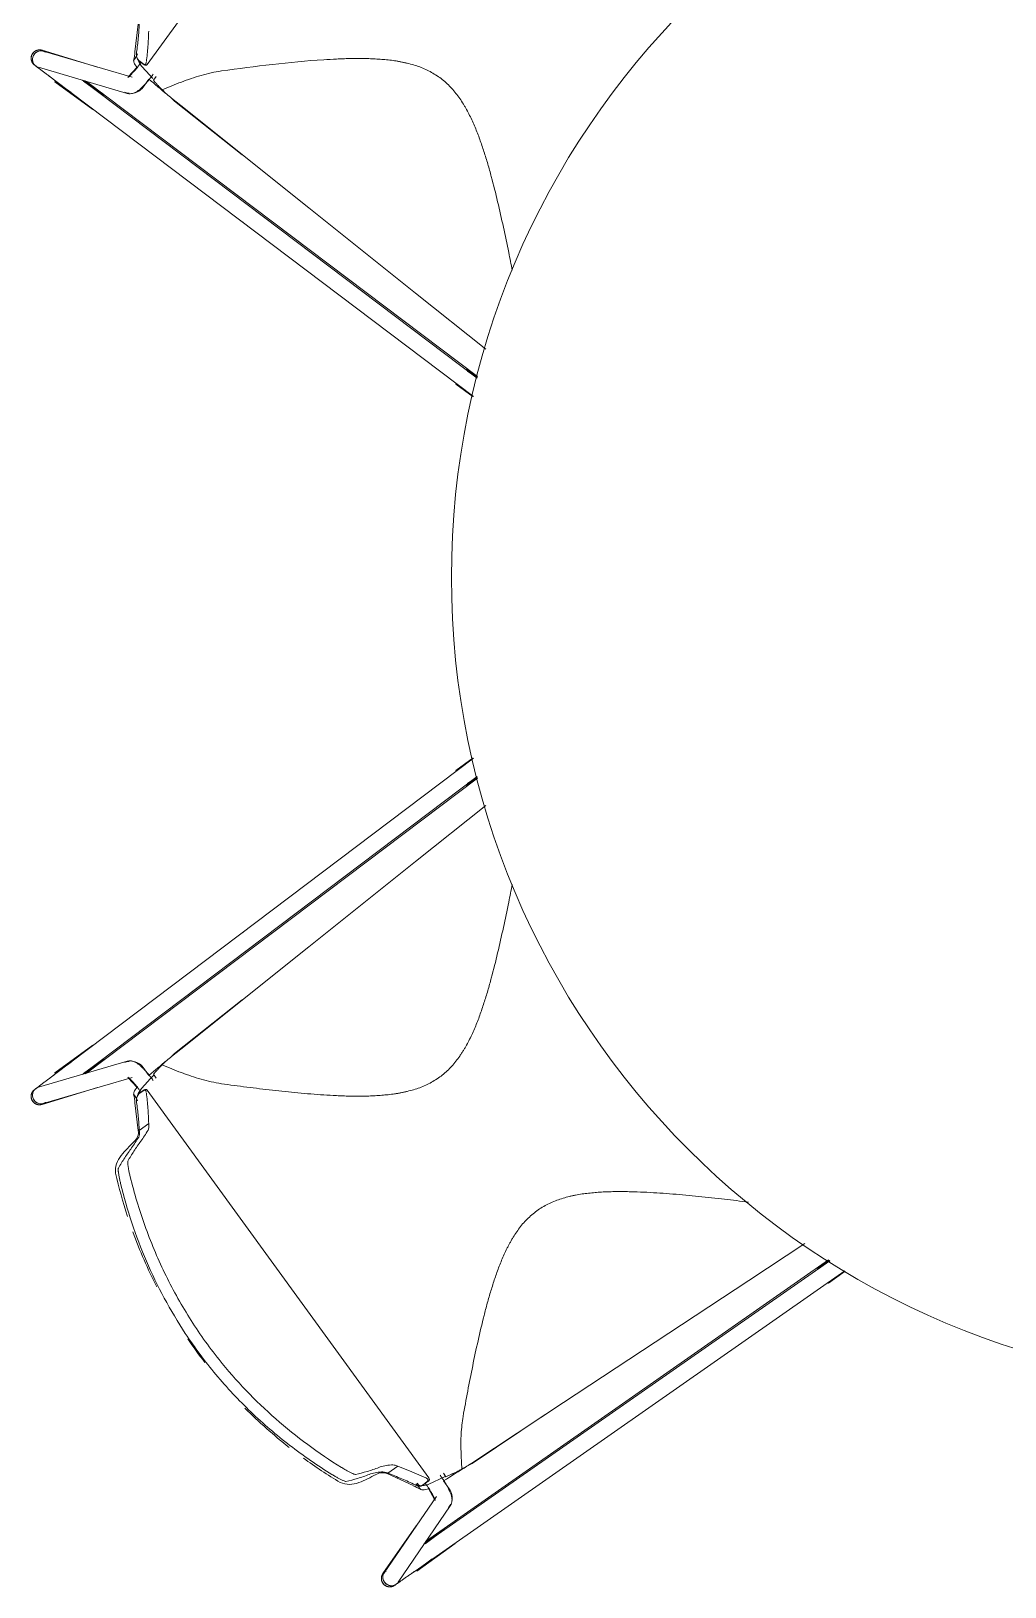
# Model space of a CAD drawing. Header units: inches. Extents: x 1135 to 11974, y 1600 to 2477.
# Drawn here: x 1343.1 to 1375.6, y 2047 to 2098.9 of the extents above; entities that cross this region are included whole.
import ezdxf

# ---------------------------------------------------------------- set-up
doc = ezdxf.new("R2010")
doc.units = ezdxf.units.IN
doc.header["$MEASUREMENT"] = 0
doc.layers.add('I-FURN', color=47, linetype='Continuous', lineweight=9)

# ---------------------------------------------------------------- blocks, each defined once
blk = doc.blocks.new('Combo - Work Table Chairs - Seats 5 - 4-6 Diameter - Combo - Work Table Chairs - Seats 5 - 4-6 Diameter-4124620-MEZ - Tel_Data_Elec Plan')
at = {"layer": 'I-FURN'}
for p, q in [((-16.934, 39.888), (-17.5, 41.74)), ((-17.467, 41.706), (-16.598, 38.74)), ((-16.976, 41.952), (-16.997, 41.98)), ((-16.06, 38.898), (-16.93, 41.863)), ((-16.653, 41.525), (-16.505, 41.329)), ((17.097, 41.863), (16.227, 38.898)), ((16.82, 41.525), (16.672, 41.329)), ((16.765, 38.74), (17.634, 41.706)), ((17.1, 39.888), (17.667, 41.74)), ((17.164, 41.98), (17.143, 41.952)), ((-5.954, 27.353), (-16.506, 41.329)), ((-16.471, 41.298), (-16.444, 41.318)), ((-16.088, 40.77), (-16.471, 41.298)), ((-15.518, 40.042), (-16.444, 41.318)), ((16.673, 41.329), (6.12, 27.353)), ((16.611, 41.318), (15.684, 40.042)), ((16.638, 41.298), (16.255, 40.77)), ((16.611, 41.318), (16.638, 41.298)), ((-16.499, 40.39), (-6.564, 27.231)), ((-16.012, 39.683), (-16.48, 40.327)), ((-16.018, 39.679), (-16.475, 40.307)), ((-16.472, 40.36), (-15.991, 39.699)), ((-6.619, 27.22), (-16.458, 40.253)), ((6.73, 27.231), (16.666, 40.39)), ((6.786, 27.22), (16.625, 40.253)), ((16.158, 39.699), (16.638, 40.36)), ((16.647, 40.327), (16.179, 39.683)), ((16.641, 40.307), (16.185, 39.679)), ((-16.012, 39.683), (-16.018, 39.679)), ((-15.991, 39.699), (-16.012, 39.683)), ((16.179, 39.683), (16.158, 39.699)), ((16.185, 39.679), (16.179, 39.683)), ((-16.1, 38.98), (-16.083, 38.919)), ((16.267, 38.98), (16.249, 38.919)), ((-18.37, 38.529), (-17.45, 38.642)), ((-18.368, 38.498), (-18.138, 38.182)), ((-17.232, 38.567), (-17.2, 38.556)), ((-17.2, 38.556), (-17.141, 38.512)), ((-17.152, 38.516), (-17.021, 38.335)), ((-17.01, 38.332), (-17.141, 38.512)), ((-17.03, 38.484), (-17.089, 38.441)), ((-16.927, 38.576), (-16.627, 38.856)), ((17.094, 38.576), (16.794, 38.856)), ((17.308, 38.512), (17.177, 38.332)), ((17.188, 38.335), (17.319, 38.516)), ((17.256, 38.441), (17.197, 38.484)), ((17.308, 38.512), (17.367, 38.556)), ((17.399, 38.567), (17.367, 38.556)), ((18.537, 38.529), (17.617, 38.642)), ((-29.957, 28.837), (-17.026, 38.231)), ((-16.624, 37.931), (-16.496, 38.024)), ((-16.267, 38.368), (-16.533, 38.175)), ((16.434, 38.368), (16.699, 38.175)), ((16.663, 38.024), (16.791, 37.931)), ((17.193, 38.231), (30.123, 28.837)), ((-15.806, 37.327), (-15.884, 37.401)), ((-14.015, 35.061), (-15.806, 37.327)), ((14.182, 35.061), (15.973, 37.327)), ((-11.762, 35.047), (-11.742, 35.02)), ((11.929, 35.047), (11.901, 35.01)), ((-33.15, 30.369), (-31.563, 29.259)), ((-30.575, 28.585), (-33.123, 30.325)), ((-30.218, 29.365), (-29.827, 30.205)), ((-29.567, 29.875), (-29.804, 30.202)), ((-33.51, 29.931), (-33.542, 29.977)), ((-33.533, 29.966), (-33.513, 29.937)), ((-33.438, 29.863), (-30.891, 28.122)), ((-33.067, 29.297), (-33.208, 29.499)), ((-33.075, 29.235), (-33.047, 29.255)), ((-33.075, 29.235), (-32.148, 27.96)), ((-33.066, 29.297), (-23.047, 14.961)), ((-33.047, 29.255), (-32.664, 28.727)), ((-30.23, 29.105), (-30.23, 29.144)), ((-30.139, 29.222), (-30.189, 29.186)), ((-22.713, 15.46), (-32.175, 29.001)), ((-31.674, 28.304), (-32.155, 28.965)), ((-32.121, 28.964), (-31.653, 28.319)), ((-32.104, 28.952), (-31.647, 28.323)), ((-32.057, 28.92), (-22.683, 15.506)), ((-30.677, 28.648), (-30.318, 28.847)), ((-30.211, 29.046), (-30.072, 28.855)), ((-30.145, 28.955), (-30.198, 28.916)), ((-30.071, 28.853), (-30.071, 28.878)), ((-31.653, 28.319), (-31.674, 28.304)), ((-31.647, 28.323), (-31.653, 28.319)), ((-30.904, 28.15), (-30.957, 28.186)), ((-30.058, 28.348), (-30.324, 28.155)), ((-29.919, 28.272), (-29.806, 28.354)), ((-29.53, 27.508), (-29.476, 27.395)), ((-6.858, 27.574), (-6.853, 27.578)), ((-6.604, 27.223), (-6.858, 27.574)), ((-6.853, 27.578), (-6.831, 27.594)), ((-6.596, 27.225), (-6.853, 27.578)), ((-6.798, 27.548), (-6.568, 27.23)), ((-6.385, 27.918), (-6.358, 27.937)), ((-5.936, 27.356), (-6.358, 27.937)), ((6.525, 27.937), (6.103, 27.356)), ((6.525, 27.937), (6.552, 27.918)), ((6.734, 27.23), (6.965, 27.548)), ((7.02, 27.578), (6.763, 27.225)), ((7.025, 27.574), (6.77, 27.223)), ((6.998, 27.594), (7.02, 27.578)), ((7.02, 27.578), (7.025, 27.574)), ((-29.476, 27.395), (-27.849, 24.952)), ((-22.992, 15.852), (-22.971, 15.867)), ((-22.971, 15.867), (-22.965, 15.871)), ((-22.971, 15.867), (-22.695, 15.488)), ((-22.965, 15.871), (-22.691, 15.494)), ((-22.711, 15.464), (-22.959, 15.806)), ((-23.466, 15.508), (-23.439, 15.528)), ((-23.466, 15.508), (-23.057, 14.946))]:
    blk.add_line(p, q, dxfattribs=at)
at = {"layer": 'I-FURN', "flags": 128}
for points in [[(-17.455, 41.657), (-17.462, 41.666), (-17.468, 41.675), (-17.474, 41.685), (-17.479, 41.695), (-17.484, 41.705), (-17.489, 41.715), (-17.493, 41.725), (-17.497, 41.736), (-17.5, 41.747), (-17.503, 41.757), (-17.506, 41.768), (-17.508, 41.779), (-17.51, 41.79), (-17.511, 41.802), (-17.512, 41.813), (-17.512, 41.824), (-17.512, 41.835), (-17.511, 41.846), (-17.51, 41.857), (-17.509, 41.869), (-17.507, 41.88), (-17.504, 41.891), (-17.501, 41.901), (-17.498, 41.912), (-17.495, 41.923), (-17.49, 41.933), (-17.486, 41.943), (-17.481, 41.953), (-17.476, 41.963), (-17.47, 41.973), (-17.464, 41.982), (-17.458, 41.991), (-17.451, 42), (-17.444, 42.009), (-17.436, 42.017), (-17.428, 42.025), (-17.42, 42.033), (-17.412, 42.04), (-17.403, 42.047), (-17.394, 42.054), (-17.385, 42.06), (-17.375, 42.066), (-17.365, 42.072), (-17.355, 42.077), (-17.345, 42.082), (-17.335, 42.086), (-17.325, 42.09), (-17.314, 42.093), (-17.303, 42.097), (-17.292, 42.099), (-17.281, 42.101), (-17.27, 42.103), (-17.259, 42.104), (-17.248, 42.105), (-17.237, 42.106), (-17.226, 42.106), (-17.214, 42.105), (-17.203, 42.104), (-17.192, 42.103), (-17.181, 42.101), (-17.17, 42.099), (-17.159, 42.096), (-17.148, 42.093), (-17.138, 42.09), (-17.127, 42.086), (-17.117, 42.081), (-17.107, 42.076), (-17.097, 42.071), (-17.087, 42.066), (-17.078, 42.06), (-17.069, 42.053), (-17.06, 42.047), (-17.051, 42.039), (-17.042, 42.032), (-17.034, 42.024), (-17.027, 42.016), (-17.019, 42.008), (-17.012, 41.999), (-17.008, 41.994)], [(17.175, 41.994), (17.182, 42.003), (17.189, 42.012), (17.197, 42.02), (17.205, 42.028), (17.213, 42.036), (17.222, 42.043), (17.231, 42.05), (17.24, 42.056), (17.249, 42.062), (17.259, 42.068), (17.268, 42.074), (17.278, 42.079), (17.289, 42.083), (17.299, 42.087), (17.31, 42.091), (17.32, 42.095), (17.331, 42.097), (17.342, 42.1), (17.353, 42.102), (17.364, 42.104), (17.375, 42.105), (17.386, 42.106), (17.398, 42.106), (17.409, 42.106), (17.42, 42.105), (17.431, 42.104), (17.442, 42.102), (17.453, 42.1), (17.464, 42.098), (17.475, 42.095), (17.486, 42.092), (17.496, 42.088), (17.507, 42.084), (17.517, 42.08), (17.527, 42.075), (17.537, 42.069), (17.546, 42.064), (17.556, 42.058), (17.565, 42.051), (17.574, 42.044), (17.582, 42.037), (17.591, 42.03), (17.599, 42.022), (17.606, 42.014), (17.614, 42.005), (17.621, 41.996), (17.627, 41.987), (17.634, 41.978), (17.64, 41.969), (17.645, 41.959), (17.65, 41.949), (17.655, 41.939), (17.659, 41.928), (17.663, 41.918), (17.667, 41.907), (17.67, 41.896), (17.672, 41.885), (17.674, 41.874), (17.676, 41.863), (17.677, 41.852), (17.678, 41.841), (17.679, 41.83), (17.679, 41.819), (17.678, 41.808), (17.677, 41.796), (17.676, 41.785), (17.674, 41.774), (17.672, 41.763), (17.669, 41.752), (17.666, 41.742), (17.662, 41.731), (17.658, 41.721), (17.654, 41.71), (17.649, 41.7), (17.644, 41.69), (17.638, 41.681), (17.632, 41.671), (17.626, 41.662), (17.622, 41.657)], [(-17.428, 41.621), (-17.434, 41.629), (-17.44, 41.636), (-17.444, 41.642), (-17.448, 41.647), (-17.451, 41.651), (-17.453, 41.654), (-17.455, 41.656), (-17.455, 41.657)], [(-17.455, 41.657), (-17.455, 41.657), (-17.454, 41.655), (-17.452, 41.652), (-17.449, 41.649), (-17.445, 41.644), (-17.444, 41.643)], [(-16.997, 41.98), (-17.001, 41.985), (-17.004, 41.989), (-17.006, 41.992), (-17.008, 41.994), (-17.008, 41.994)], [(-17.008, 41.994), (-17.008, 41.994), (-17.007, 41.992), (-17.005, 41.99), (-17.002, 41.986), (-16.998, 41.981), (-16.994, 41.975), (-16.989, 41.969), (-16.983, 41.961), (-16.976, 41.952), (-16.969, 41.942), (-16.961, 41.931), (-16.952, 41.919), (-16.942, 41.907), (-16.932, 41.893), (-16.921, 41.878), (-16.909, 41.863), (-16.897, 41.846), (-16.884, 41.829), (-16.87, 41.811), (-16.856, 41.793), (-16.841, 41.773), (-16.826, 41.753), (-16.81, 41.732), (-16.794, 41.711), (-16.777, 41.689), (-16.76, 41.666), (-16.743, 41.643), (-16.725, 41.619), (-16.707, 41.595), (-16.688, 41.57), (-16.669, 41.545), (-16.65, 41.52), (-16.631, 41.494), (-16.611, 41.468), (-16.591, 41.442), (-16.571, 41.416), (-16.552, 41.389), (-16.531, 41.363), (-16.511, 41.336), (-16.506, 41.329)], [(16.673, 41.329), (16.693, 41.356), (16.713, 41.382), (16.733, 41.409), (16.753, 41.435), (16.773, 41.461), (16.792, 41.487), (16.812, 41.513), (16.831, 41.538), (16.85, 41.564), (16.868, 41.588), (16.887, 41.613), (16.905, 41.636), (16.922, 41.66), (16.94, 41.683), (16.956, 41.705), (16.973, 41.726), (16.989, 41.747), (17.004, 41.768), (17.019, 41.788), (17.033, 41.806), (17.047, 41.825), (17.06, 41.842), (17.073, 41.858), (17.084, 41.874), (17.096, 41.889), (17.106, 41.903), (17.116, 41.916), (17.125, 41.928), (17.133, 41.939), (17.141, 41.949), (17.148, 41.958), (17.154, 41.967), (17.159, 41.974), (17.164, 41.98), (17.168, 41.985), (17.171, 41.989), (17.173, 41.992), (17.175, 41.994), (17.175, 41.994)], [(17.175, 41.994), (17.175, 41.994), (17.174, 41.992), (17.172, 41.99), (17.169, 41.986), (17.165, 41.981), (17.164, 41.98)], [(17.622, 41.657), (17.622, 41.657), (17.621, 41.655), (17.619, 41.652), (17.616, 41.649), (17.612, 41.644), (17.608, 41.638), (17.603, 41.631), (17.597, 41.623)], [(17.611, 41.643), (17.615, 41.648), (17.618, 41.651), (17.62, 41.654), (17.622, 41.656), (17.622, 41.657)], [(-17.437, 38.585), (-17.399, 38.588), (-17.359, 38.589), (-17.316, 38.586), (-17.269, 38.578), (-17.218, 38.562), (-17.152, 38.516)], [(-16.519, 38.007), (-16.649, 38.133), (-16.844, 38.313), (-16.974, 38.425), (-17.137, 38.534), (-17.228, 38.562), (-17.232, 38.563)], [(-16.593, 38.882), (-16.593, 38.881), (-16.596, 38.878), (-16.599, 38.873), (-16.604, 38.866), (-16.61, 38.858), (-16.617, 38.849), (-16.625, 38.838), (-16.635, 38.827), (-16.646, 38.815), (-16.657, 38.803), (-16.67, 38.789), (-16.683, 38.775), (-16.698, 38.761), (-16.713, 38.746), (-16.729, 38.731), (-16.746, 38.715), (-16.763, 38.699), (-16.781, 38.683), (-16.8, 38.666), (-16.819, 38.649), (-16.839, 38.632), (-16.86, 38.615), (-16.881, 38.598), (-16.902, 38.581), (-16.924, 38.564), (-16.946, 38.547), (-16.968, 38.53), (-16.991, 38.512), (-17.014, 38.496), (-17.03, 38.484)], [(-16.06, 38.898), (-16.05, 38.845), (-16.048, 38.797), (-16.051, 38.756), (-16.058, 38.721), (-16.068, 38.69), (-16.078, 38.663), (-16.089, 38.638), (-16.101, 38.615), (-16.113, 38.593), (-16.126, 38.573), (-16.139, 38.553), (-16.153, 38.533), (-16.168, 38.514), (-16.183, 38.495), (-16.199, 38.476), (-16.215, 38.457), (-16.232, 38.437), (-16.25, 38.418), (-16.268, 38.399), (-16.287, 38.379), (-16.307, 38.36), (-16.327, 38.34), (-16.348, 38.32), (-16.369, 38.301), (-16.391, 38.281), (-16.413, 38.261), (-16.436, 38.24), (-16.459, 38.22), (-16.483, 38.2), (-16.507, 38.18), (-16.532, 38.16), (-16.557, 38.14), (-16.583, 38.12), (-16.608, 38.1), (-16.634, 38.08), (-16.66, 38.06), (-16.687, 38.041), (-16.701, 38.031)], [(16.227, 38.898), (16.217, 38.845), (16.215, 38.797), (16.218, 38.756), (16.225, 38.721), (16.234, 38.69), (16.245, 38.663), (16.256, 38.638), (16.268, 38.615), (16.28, 38.593), (16.293, 38.573), (16.306, 38.553), (16.32, 38.533), (16.335, 38.514), (16.35, 38.495), (16.366, 38.476), (16.382, 38.457), (16.399, 38.437), (16.417, 38.418), (16.435, 38.399), (16.454, 38.379), (16.474, 38.36), (16.494, 38.34), (16.514, 38.32), (16.536, 38.301), (16.558, 38.281), (16.58, 38.261), (16.603, 38.24), (16.626, 38.22), (16.65, 38.2), (16.674, 38.18), (16.699, 38.16), (16.724, 38.14), (16.749, 38.12), (16.775, 38.1), (16.801, 38.08), (16.827, 38.06), (16.854, 38.041), (16.867, 38.031)], [(17.399, 38.563), (17.253, 38.506), (17.14, 38.424), (16.964, 38.271), (16.723, 38.043)], [(16.76, 38.882), (16.76, 38.881), (16.762, 38.878), (16.766, 38.873), (16.771, 38.866), (16.777, 38.858), (16.784, 38.849), (16.792, 38.838), (16.802, 38.827), (16.812, 38.815), (16.824, 38.803), (16.837, 38.789), (16.85, 38.775), (16.864, 38.761), (16.88, 38.746), (16.896, 38.731), (16.912, 38.715), (16.93, 38.699), (16.948, 38.683), (16.967, 38.666), (16.986, 38.649), (17.006, 38.632), (17.027, 38.615), (17.048, 38.598), (17.069, 38.581), (17.091, 38.564), (17.113, 38.547), (17.135, 38.53), (17.158, 38.512), (17.18, 38.496), (17.197, 38.484)], [(17.319, 38.516), (17.385, 38.562), (17.436, 38.578), (17.482, 38.586), (17.525, 38.589), (17.566, 38.588), (17.604, 38.585)], [(-17.021, 38.335), (-17.019, 38.305), (-17.032, 38.29), (-17.047, 38.281), (-17.064, 38.273), (-17.082, 38.267), (-17.101, 38.263)], [(-17.026, 38.231), (-17.012, 38.244), (-17.003, 38.26), (-16.997, 38.278), (-16.997, 38.297), (-17.001, 38.315), (-17.01, 38.332)], [(-17.009, 38.331), (-16.997, 38.277), (-17.026, 38.231)], [(17.177, 38.332), (17.168, 38.315), (17.163, 38.297), (17.164, 38.278), (17.169, 38.26), (17.179, 38.244), (17.193, 38.231)], [(17.193, 38.231), (17.164, 38.277), (17.176, 38.331)], [(17.268, 38.263), (17.249, 38.267), (17.23, 38.273), (17.214, 38.281), (17.198, 38.29), (17.186, 38.305), (17.188, 38.335)], [(-15.899, 37.419), (-15.532, 36.96), (-15.165, 36.501)], [(15.332, 36.501), (15.699, 36.96), (16.066, 37.419)], [(16.048, 37.397), (15.995, 37.347), (15.973, 37.327)], [(-15.806, 37.327), (-15.81, 37.324), (-15.82, 37.317)], [(15.987, 37.317), (15.977, 37.324), (15.973, 37.327)], [(-15.165, 36.501), (-12.24, 32.839), (-9.398, 29.282), (-7.523, 26.935)], [(7.69, 26.935), (9.565, 29.282), (12.407, 32.839), (15.332, 36.501)], [(-33.544, 29.981), (-33.55, 29.99), (-33.556, 30), (-33.561, 30.01), (-33.566, 30.02), (-33.571, 30.03), (-33.575, 30.04), (-33.579, 30.051), (-33.582, 30.061), (-33.585, 30.072), (-33.588, 30.083), (-33.59, 30.094), (-33.592, 30.105), (-33.593, 30.116), (-33.594, 30.127), (-33.594, 30.138), (-33.594, 30.15), (-33.593, 30.161), (-33.592, 30.172), (-33.591, 30.183), (-33.589, 30.194), (-33.587, 30.205), (-33.584, 30.216), (-33.581, 30.227), (-33.577, 30.237), (-33.573, 30.248), (-33.569, 30.258), (-33.564, 30.268), (-33.559, 30.278), (-33.553, 30.288), (-33.547, 30.297), (-33.54, 30.306), (-33.534, 30.315), (-33.526, 30.324), (-33.519, 30.332), (-33.511, 30.34), (-33.503, 30.348), (-33.495, 30.355), (-33.486, 30.362), (-33.477, 30.369), (-33.468, 30.375), (-33.458, 30.381), (-33.449, 30.387), (-33.439, 30.392), (-33.429, 30.397), (-33.418, 30.401), (-33.408, 30.405), (-33.397, 30.409), (-33.386, 30.412), (-33.375, 30.414), (-33.364, 30.417), (-33.353, 30.419), (-33.342, 30.42), (-33.331, 30.421), (-33.32, 30.421), (-33.309, 30.421), (-33.298, 30.421), (-33.286, 30.42), (-33.275, 30.419), (-33.264, 30.417), (-33.253, 30.415), (-33.242, 30.412), (-33.232, 30.409), (-33.221, 30.405), (-33.21, 30.401), (-33.2, 30.397), (-33.19, 30.392), (-33.18, 30.387), (-33.17, 30.382), (-33.161, 30.376), (-33.152, 30.369), (-33.143, 30.363), (-33.134, 30.356), (-33.125, 30.348), (-33.117, 30.34), (-33.11, 30.332), (-33.102, 30.324), (-33.095, 30.315), (-33.088, 30.307), (-33.085, 30.302)], [(-33.074, 30.287), (-33.078, 30.292), (-33.081, 30.296), (-33.083, 30.299), (-33.084, 30.301), (-33.085, 30.302)], [(-33.085, 30.302), (-33.084, 30.301), (-33.083, 30.299), (-33.081, 30.297), (-33.079, 30.293), (-33.075, 30.288), (-33.071, 30.282), (-33.066, 30.275), (-33.06, 30.267)], [(-33.066, 29.297), (-33.085, 29.325), (-33.104, 29.352), (-33.123, 29.379), (-33.142, 29.406), (-33.161, 29.433), (-33.18, 29.46), (-33.198, 29.486), (-33.216, 29.512), (-33.234, 29.538), (-33.252, 29.564), (-33.269, 29.589), (-33.287, 29.613), (-33.303, 29.637), (-33.32, 29.661), (-33.336, 29.683), (-33.351, 29.706), (-33.366, 29.727), (-33.381, 29.748), (-33.395, 29.768), (-33.409, 29.788), (-33.422, 29.806), (-33.434, 29.824), (-33.446, 29.841), (-33.457, 29.857), (-33.468, 29.873), (-33.478, 29.887), (-33.487, 29.9), (-33.496, 29.913), (-33.504, 29.924), (-33.511, 29.934), (-33.518, 29.944), (-33.524, 29.952), (-33.529, 29.96), (-33.533, 29.966), (-33.537, 29.971), (-33.54, 29.975), (-33.542, 29.978), (-33.543, 29.98), (-33.544, 29.981)], [(-33.544, 29.981), (-33.543, 29.98), (-33.542, 29.979), (-33.54, 29.976), (-33.538, 29.972), (-33.534, 29.967), (-33.533, 29.966)], [(-29.567, 29.875), (-29.752, 29.401), (-29.956, 28.942)], [(-30.228, 29.124), (-30.229, 29.12), (-30.23, 29.094), (-30.224, 29.069), (-30.211, 29.046)], [(-30.211, 29.046), (-30.229, 29.12), (-30.189, 29.186)], [(-30.228, 29.124), (-30.218, 28.989), (-30.175, 28.86), (-30.082, 28.646), (-30.014, 28.502), (-29.91, 28.289)], [(-30.189, 29.186), (-30.208, 29.168), (-30.222, 29.146)], [(-30.071, 28.878), (-30.141, 28.974), (-30.211, 29.069)], [(-30.204, 29.268), (-30.197, 29.284), (-30.19, 29.3)], [(-30.712, 28.624), (-30.711, 28.624), (-30.707, 28.625), (-30.701, 28.627), (-30.693, 28.629), (-30.684, 28.633), (-30.673, 28.637), (-30.66, 28.641), (-30.647, 28.647), (-30.632, 28.653), (-30.616, 28.661), (-30.6, 28.668), (-30.583, 28.677), (-30.564, 28.686), (-30.545, 28.696), (-30.526, 28.706), (-30.506, 28.718), (-30.485, 28.729), (-30.464, 28.741), (-30.442, 28.754), (-30.421, 28.767), (-30.398, 28.781), (-30.376, 28.795), (-30.353, 28.81), (-30.33, 28.825), (-30.307, 28.84), (-30.284, 28.856), (-30.261, 28.872), (-30.238, 28.888), (-30.214, 28.905), (-30.198, 28.916)], [(-30.072, 28.855), (-30.057, 28.839), (-30.039, 28.828), (-30.018, 28.822), (-29.997, 28.821), (-29.976, 28.826), (-29.957, 28.837)], [(-29.96, 28.933), (-29.969, 28.917), (-29.979, 28.902), (-29.991, 28.888), (-30.004, 28.876), (-30.02, 28.867), (-30.04, 28.862), (-30.071, 28.878)], [(-29.957, 28.837), (-30.018, 28.821), (-30.071, 28.853)], [(-29.956, 28.942), (-29.958, 28.937), (-29.96, 28.932)], [(-30.891, 28.122), (-30.844, 28.096), (-30.8, 28.079), (-30.76, 28.07), (-30.724, 28.066), (-30.692, 28.065), (-30.662, 28.066), (-30.635, 28.069), (-30.61, 28.073), (-30.586, 28.078), (-30.562, 28.084), (-30.539, 28.091), (-30.516, 28.098), (-30.493, 28.106), (-30.47, 28.115), (-30.447, 28.124), (-30.424, 28.133), (-30.4, 28.144), (-30.377, 28.154), (-30.353, 28.166), (-30.328, 28.178), (-30.304, 28.19), (-30.279, 28.203), (-30.254, 28.217), (-30.228, 28.231), (-30.202, 28.246), (-30.176, 28.261), (-30.15, 28.276), (-30.124, 28.292), (-30.097, 28.309), (-30.071, 28.326), (-30.044, 28.343), (-30.017, 28.361), (-29.99, 28.379), (-29.963, 28.397), (-29.936, 28.415), (-29.91, 28.434), (-29.883, 28.453), (-29.869, 28.463)], [(-29.465, 27.403), (-29.473, 27.397), (-29.476, 27.395)], [(-25.436, 21.29), (-27.449, 24.345), (-29.464, 27.404)], [(-22.143, 16.291), (-23.379, 18.168), (-25.436, 21.29)]]:
    blk.add_lwpolyline(points, dxfattribs=at)
at = {"layer": 'I-FURN'}
blk.add_circle((0.083, 1.083), 27, dxfattribs=at)
for centre, radius, start, end in [((-17.23, 41.822), 0.282, 93.9699, 136.5565), ((17.397, 41.822), 0.282, 43.4435, 86.0301), ((-17.23, 41.822), 0.282, 183.16, 197), ((17.397, 41.822), 0.282, 343, 356.84), ((-16.196, 23.49), 16.204, 102.8319, 108.1126), ((-19.726, 38.475), 0.817, 50.0956, 94.8065), ((-22.429, 35.243), 5.03, 42.8593, 50.0956), ((-16.196, 23.49), 16.204, 110.0605, 117.1358), ((-18.423, 38.961), 0.435, 222.8593, 277), ((-18.133, 44.201), 5.601, 277, 279.9865), ((-18.237, 40.256), 1.904, 296.6301, 304.4066), ((-17.173, 38.43), 0.255, 61.406, 87.419), ((-17.632, 37.587), 1.215, 52.7092, 61.406), ((-16.561, 38.772), 0.5, 306, 357.1284), ((-16.561, 38.772), 0.5, 7.5408, 17), ((16.728, 38.772), 0.5, 182.8716, 234), ((16.728, 38.772), 0.5, 163, 172.4592), ((17.799, 37.587), 1.215, 118.594, 127.2908), ((17.34, 38.43), 0.255, 92.581, 118.594), ((18.404, 40.256), 1.904, 235.5934, 243.3699), ((18.3, 44.201), 5.601, 260.0135, 263), ((-40.039, 17.851), 31.074, 39.4136, 40.8509), ((40.206, 17.851), 31.074, 139.1491, 140.5864), ((-16.196, 23.49), 16.204, 124.2846, 127.7144), ((-16.196, 23.49), 16.204, 134.8836, 141.8541), ((-16.196, 23.49), 16.204, 143.978, 149.1698), ((-29.357, 31.478), 0.817, 157.2196, 201.9044), ((-25.448, 33.05), 5.03, 201.9044, 209.1407), ((-33.311, 30.139), 0.282, 105.1283, 160.7681), ((-33.311, 30.139), 0.282, 55, 69.9299), ((-30.221, 30.389), 0.435, 335, 29.1407), ((-30.102, 29.036), 0.255, 164.581, 190.594), ((-35.295, 31.732), 5.601, 332.0135, 335), ((-31.51, 30.613), 1.904, 307.5934, 315.4211), ((-29.159, 29.212), 1.215, 190.594, 199.2908), ((-30.618, 28.559), 0.5, 235, 244.4592), ((-30.618, 28.559), 0.5, 254.8716, 306), ((-3.465, 44.424), 31.074, 211.1491, 212.8558)]:
    blk.add_arc(centre, radius, start, end, dxfattribs=at)
for centre, major_axis, ratio, start_param, end_param in [((-17.199, 41.784), (0.269, 0.079), 0.978271, 0.336241, 3.141593), ((-17.2, 41.783), (0.223, 0.169), 0.978148, 0.261799, 2.879793), ((17.365, 41.784), (-0.269, 0.079), 0.978271, 3.141593, 5.946944), ((17.367, 41.783), (-0.223, 0.169), 0.978148, 3.403392, 6.021386), ((-17.199, 41.784), (0.269, 0.079), 0.978271, 0.074441, 0.336241), ((17.365, 41.784), (-0.269, 0.079), 0.978271, 5.946944, 6.208744), ((-33.284, 30.098), (0.23, 0.16), 0.978148, 0.261799, 3.141593), ((-33.28, 30.094), (0.158, 0.231), 0.978271, 0.710957, 2.805352), ((-33.28, 30.094), (0.158, 0.231), 0.978271, 6.208744, 6.918657), ((-33.28, 30.094), (0.158, 0.231), 0.978271, 2.805352, 3.067151)]:
    blk.add_ellipse(centre, major_axis=major_axis, ratio=ratio, start_param=start_param, end_param=end_param, dxfattribs=at)
for points, knots in [([(-29.846, 32.07), (-29.545, 32.555), (-28.898, 33.491), (-27.783, 34.793), (-26.531, 35.965), (-24.88, 37.194), (-23.163, 38.114), (-21.455, 38.761), (-20.58, 39.013), (-20.137, 39.121)], [-1, -1, -1, -1, -0.861111, -0.722222, -0.583333, -0.444444, -0.222222, -0.111111, 0, 0, 0, 0]), ([(-20.137, 39.121), (-20.096, 39.131), (-20.014, 39.15), (-19.918, 39.169), (-19.847, 39.181), (-19.798, 39.188), (-19.753, 39.194), (-19.7, 39.2), (-19.648, 39.202), (-19.627, 39.198), (-19.621, 39.195)], [-1, -1, -1, -1, -0.833333, -0.666667, -0.583333, -0.5, -0.416667, -0.333333, -0.166667, 0, 0, 0, 0]), ([(-19.905, 38.802), (-20.459, 38.666), (-21.549, 38.339), (-23.132, 37.681), (-24.633, 36.853), (-26.312, 35.662), (-27.718, 34.314), (-28.861, 32.89), (-29.372, 32.137), (-29.612, 31.749)], [-1, -1, -1, -1, -0.861111, -0.722222, -0.583333, -0.444444, -0.222222, -0.111111, 0, 0, 0, 0]), ([(-19.392, 38.879), (-19.397, 38.882), (-19.418, 38.885), (-19.469, 38.882), (-19.522, 38.876), (-19.567, 38.87), (-19.616, 38.862), (-19.687, 38.85), (-19.783, 38.831), (-19.864, 38.812), (-19.905, 38.802)], [-1, -1, -1, -1, -0.833333, -0.666667, -0.583333, -0.5, -0.416667, -0.333333, -0.166667, 0, 0, 0, 0]), ([(-16.177, 37.732), (-16.271, 37.522), (-16.401, 37.203), (-16.559, 36.768), (-16.699, 36.328), (-16.772, 35.988), (-16.81, 35.758)], [0, 0, 0, 0, 0.333333, 0.5, 0.666667, 1, 1, 1, 1]), ([(16.977, 35.758), (16.939, 35.988), (16.866, 36.328), (16.726, 36.768), (16.568, 37.203), (16.438, 37.522), (16.344, 37.732)], [0, 0, 0, 0, 0.333333, 0.5, 0.666667, 1, 1, 1, 1]), ([(-10.752, 26.174), (-11.035, 26.231), (-11.6, 26.349), (-12.445, 26.539), (-13.146, 26.714), (-13.703, 26.869), (-14.048, 26.975), (-14.322, 27.067), (-14.527, 27.138), (-14.731, 27.213), (-14.931, 27.296), (-15.129, 27.383), (-15.327, 27.475), (-15.488, 27.558), (-15.613, 27.629), (-15.705, 27.685), (-15.795, 27.744), (-15.915, 27.825), (-16.063, 27.933), (-16.23, 28.072), (-16.383, 28.222), (-16.521, 28.387), (-16.649, 28.564), (-16.763, 28.75), (-16.863, 28.941), (-16.945, 29.139), (-17.011, 29.345), (-17.057, 29.521), (-17.089, 29.662), (-17.112, 29.767), (-17.132, 29.872), (-17.155, 30.014), (-17.177, 30.193), (-17.195, 30.409), (-17.21, 30.624), (-17.221, 30.839), (-17.225, 31.055), (-17.224, 31.271), (-17.222, 31.486), (-17.217, 31.702), (-17.204, 31.988), (-17.176, 32.49), (-17.117, 33.204), (-17.028, 34.058), (-16.924, 34.91), (-16.849, 35.476), (-16.81, 35.758)], [-1, -1, -1, -1, -0.9375, -0.875, -0.8125, -0.78125, -0.75, -0.734375, -0.71875, -0.703125, -0.6875, -0.671875, -0.65625, -0.640625, -0.632812, -0.625, -0.617188, -0.609375, -0.59375, -0.578125, -0.5625, -0.546875, -0.53125, -0.515625, -0.5, -0.484375, -0.46875, -0.453125, -0.445312, -0.4375, -0.429688, -0.421875, -0.40625, -0.390625, -0.375, -0.359375, -0.34375, -0.328125, -0.3125, -0.296875, -0.28125, -0.25, -0.1875, -0.125, -0.0625, 0, 0, 0, 0]), ([(16.977, 35.758), (17.055, 35.193), (17.2, 34.06), (17.327, 32.776), (17.371, 31.988), (17.383, 31.702), (17.388, 31.486), (17.391, 31.271), (17.391, 31.055), (17.388, 30.839), (17.377, 30.624), (17.362, 30.409), (17.344, 30.193), (17.322, 30.014), (17.299, 29.872), (17.279, 29.767), (17.256, 29.662), (17.224, 29.521), (17.178, 29.345), (17.112, 29.139), (17.029, 28.941), (16.93, 28.75), (16.816, 28.564), (16.688, 28.387), (16.55, 28.222), (16.397, 28.072), (16.229, 27.933), (16.053, 27.804), (15.902, 27.704), (15.78, 27.629), (15.655, 27.558), (15.494, 27.475), (15.296, 27.383), (15.097, 27.296), (14.897, 27.213), (14.694, 27.138), (14.489, 27.067), (14.283, 26.998), (14.077, 26.933), (13.8, 26.85), (13.313, 26.714), (12.612, 26.539), (11.767, 26.349), (11.202, 26.231), (10.919, 26.174)], [-1, -1, -1, -1, -0.875, -0.75, -0.71875, -0.703125, -0.6875, -0.671875, -0.65625, -0.640625, -0.625, -0.609375, -0.59375, -0.578125, -0.570312, -0.5625, -0.554688, -0.546875, -0.53125, -0.515625, -0.5, -0.484375, -0.46875, -0.453125, -0.4375, -0.421875, -0.40625, -0.390625, -0.375, -0.367188, -0.359375, -0.34375, -0.328125, -0.3125, -0.296875, -0.28125, -0.265625, -0.25, -0.234375, -0.21875, -0.1875, -0.125, -0.0625, 0, 0, 0, 0]), ([(-30.076, 31.604), (-30.077, 31.61), (-30.074, 31.631), (-30.055, 31.679), (-30.034, 31.728), (-30.014, 31.768), (-29.992, 31.813), (-29.958, 31.877), (-29.911, 31.962), (-29.867, 32.034), (-29.846, 32.07)], [-1, -1, -1, -1, -0.833333, -0.666667, -0.583333, -0.5, -0.416667, -0.333333, -0.166667, 0, 0, 0, 0]), ([(-29.612, 31.749), (-29.634, 31.713), (-29.678, 31.641), (-29.725, 31.556), (-29.759, 31.492), (-29.781, 31.448), (-29.801, 31.407), (-29.823, 31.359), (-29.841, 31.311), (-29.845, 31.29), (-29.843, 31.284)], [-1, -1, -1, -1, -0.833333, -0.666667, -0.583333, -0.5, -0.416667, -0.333333, -0.166667, 0, 0, 0, 0]), ([(-29.524, 30.085), (-29.522, 30.058), (-29.527, 29.995), (-29.55, 29.918), (-29.567, 29.875)], [-0.9833504, -0.9833504, -0.9833504, -0.9833504, -0.5, 0, 0, 0, 0]), ([(-30.211, 29.069), (-30.213, 29.074), (-30.217, 29.082), (-30.222, 29.094), (-30.225, 29.104), (-30.227, 29.111), (-30.228, 29.116), (-30.229, 29.121), (-30.23, 29.127), (-30.231, 29.134), (-30.23, 29.141), (-30.23, 29.146), (-30.23, 29.15), (-30.23, 29.154), (-30.23, 29.159), (-30.229, 29.165), (-30.229, 29.172), (-30.227, 29.181), (-30.226, 29.192), (-30.222, 29.208), (-30.216, 29.235), (-30.209, 29.255), (-30.204, 29.268)], [-1, -1, -1, -1, -0.964286, -0.928571, -0.892857, -0.875, -0.857143, -0.839286, -0.821429, -0.785714, -0.75, -0.732143, -0.714286, -0.696429, -0.678571, -0.642857, -0.607143, -0.571429, -0.5, -0.428571, -0.285714, 0, 0, 0, 0]), ([(-27.906, 27.696), (-28.101, 27.727), (-28.394, 27.759), (-28.785, 27.77), (-29.176, 27.764), (-29.468, 27.749), (-29.663, 27.733)], [0, 0, 0, 0, 0.333333, 0.5, 0.666667, 1, 1, 1, 1]), ([(-27.906, 27.696), (-27.345, 27.596), (-26.222, 27.384), (-24.962, 27.108), (-24.199, 26.907), (-23.922, 26.829), (-23.716, 26.768), (-23.51, 26.704), (-23.305, 26.637), (-23.101, 26.567), (-22.9, 26.491), (-22.7, 26.41), (-22.5, 26.325), (-22.337, 26.249), (-22.209, 26.184), (-22.115, 26.132), (-22.022, 26.078), (-21.898, 26.004), (-21.745, 25.906), (-21.569, 25.779), (-21.407, 25.64), (-21.256, 25.486), (-21.114, 25.32), (-20.985, 25.144), (-20.871, 24.961), (-20.775, 24.77), (-20.695, 24.567), (-20.627, 24.359), (-20.578, 24.185), (-20.544, 24.046), (-20.515, 23.905), (-20.487, 23.726), (-20.461, 23.51), (-20.439, 23.294), (-20.422, 23.078), (-20.413, 22.861), (-20.409, 22.644), (-20.408, 22.428), (-20.409, 22.211), (-20.416, 21.922), (-20.437, 21.417), (-20.487, 20.696), (-20.567, 19.834), (-20.629, 19.26), (-20.663, 18.973)], [-1, -1, -1, -1, -0.875, -0.75, -0.71875, -0.703125, -0.6875, -0.671875, -0.65625, -0.640625, -0.625, -0.609375, -0.59375, -0.578125, -0.570312, -0.5625, -0.554688, -0.546875, -0.53125, -0.515625, -0.5, -0.484375, -0.46875, -0.453125, -0.4375, -0.421875, -0.40625, -0.390625, -0.375, -0.367188, -0.359375, -0.34375, -0.328125, -0.3125, -0.296875, -0.28125, -0.265625, -0.25, -0.234375, -0.21875, -0.1875, -0.125, -0.0625, 0, 0, 0, 0])]:
    blk.add_open_spline(points, degree=3, knots=knots, dxfattribs=at)
for points in [[(-19.621, 39.195), (-19.508, 39.127), (-19.282, 38.985), (-19.058, 38.831), (-18.946, 38.752)], [(-18.723, 38.445), (-18.836, 38.526), (-19.06, 38.679), (-19.281, 38.815), (-19.392, 38.879)], [(-18.946, 38.752), (-18.89, 38.712), (-18.775, 38.632), (-18.652, 38.555), (-18.588, 38.517)], [(-18.36, 38.203), (-18.425, 38.243), (-18.55, 38.323), (-18.667, 38.404), (-18.723, 38.445)], [(-18.588, 38.517), (-18.567, 38.504), (-18.509, 38.488), (-18.42, 38.492), (-18.368, 38.498)], [(-18.368, 38.498), (-18.209, 38.506), (-17.896, 38.528), (-17.589, 38.564), (-17.437, 38.585)], [(17.604, 38.585), (17.756, 38.564), (18.063, 38.528), (18.376, 38.506), (18.535, 38.498)], [(-18.138, 38.182), (-18.19, 38.176), (-18.28, 38.173), (-18.339, 38.19), (-18.36, 38.203)], [(-17.121, 38.26), (-17.287, 38.24), (-17.623, 38.208), (-17.965, 38.188), (-18.138, 38.182)], [(-16.335, 37.885), (-16.362, 37.909), (-16.416, 37.957), (-16.47, 38.002), (-16.496, 38.024)], [(16.663, 38.024), (16.637, 38.002), (16.583, 37.957), (16.529, 37.909), (16.502, 37.885)], [(18.305, 38.182), (18.132, 38.188), (17.789, 38.208), (17.454, 38.24), (17.288, 38.26)], [(-16.239, 37.794), (-16.251, 37.806), (-16.276, 37.829), (-16.308, 37.86), (-16.327, 37.877), (-16.335, 37.885)], [(-16.177, 37.732), (-16.187, 37.743), (-16.208, 37.763), (-16.228, 37.784), (-16.239, 37.794)], [(-15.899, 37.419), (-15.943, 37.474), (-16.032, 37.581), (-16.128, 37.683), (-16.177, 37.732)], [(16.344, 37.732), (16.295, 37.683), (16.199, 37.581), (16.109, 37.474), (16.066, 37.419)], [(16.406, 37.794), (16.395, 37.784), (16.375, 37.763), (16.354, 37.743), (16.344, 37.732)], [(16.502, 37.885), (16.494, 37.877), (16.475, 37.86), (16.442, 37.829), (16.418, 37.806), (16.406, 37.794)], [(-29.844, 30.825), (-29.893, 30.955), (-29.98, 31.214), (-30.047, 31.474), (-30.076, 31.604)], [(-29.843, 31.284), (-29.816, 31.155), (-29.749, 30.896), (-29.661, 30.636), (-29.611, 30.505)], [(-29.76, 30.413), (-29.765, 30.491), (-29.785, 30.638), (-29.821, 30.766), (-29.844, 30.825)], [(-30.19, 29.3), (-30.12, 29.445), (-29.985, 29.74), (-29.863, 30.046), (-29.804, 30.202)], [(-29.804, 30.202), (-29.788, 30.244), (-29.764, 30.322), (-29.758, 30.385), (-29.76, 30.413)], [(-29.611, 30.505), (-29.588, 30.445), (-29.55, 30.315), (-29.53, 30.167), (-29.524, 30.088)], [(-29.919, 28.272), (-29.907, 28.24), (-29.88, 28.175), (-29.851, 28.11), (-29.835, 28.076)], [(-29.835, 28.076), (-29.831, 28.066), (-29.82, 28.043), (-29.801, 28.002), (-29.786, 27.972), (-29.779, 27.956)], [(-29.779, 27.956), (-29.761, 27.919), (-29.723, 27.844), (-29.683, 27.77), (-29.663, 27.733)], [(-29.663, 27.733), (-29.632, 27.677), (-29.568, 27.566), (-29.499, 27.457), (-29.464, 27.404)], [(-10.16, 26.057), (-10.358, 26.095), (-10.555, 26.134), (-10.752, 26.174)], [(10.919, 26.174), (10.722, 26.134), (10.525, 26.095), (10.327, 26.057)], [(-20.663, 18.973), (-20.694, 18.708), (-20.726, 18.443), (-20.759, 18.178)]]:
    blk.add_open_spline(points, degree=3, dxfattribs=at)

msp = doc.modelspace()

# ---------------------------------------------------------------- block references
at = {"layer": 'I-FURN', "rotation": 89.99999999999993}
msp.add_blockref('Combo - Work Table Chairs - Seats 5 - 4-6 Diameter - Combo - Work Table Chairs - Seats 5 - 4-6 Diameter-4124620-MEZ - Tel_Data_Elec Plan', (1385.177, 2080.57), dxfattribs=at)

doc.saveas('drawing.dxf')
